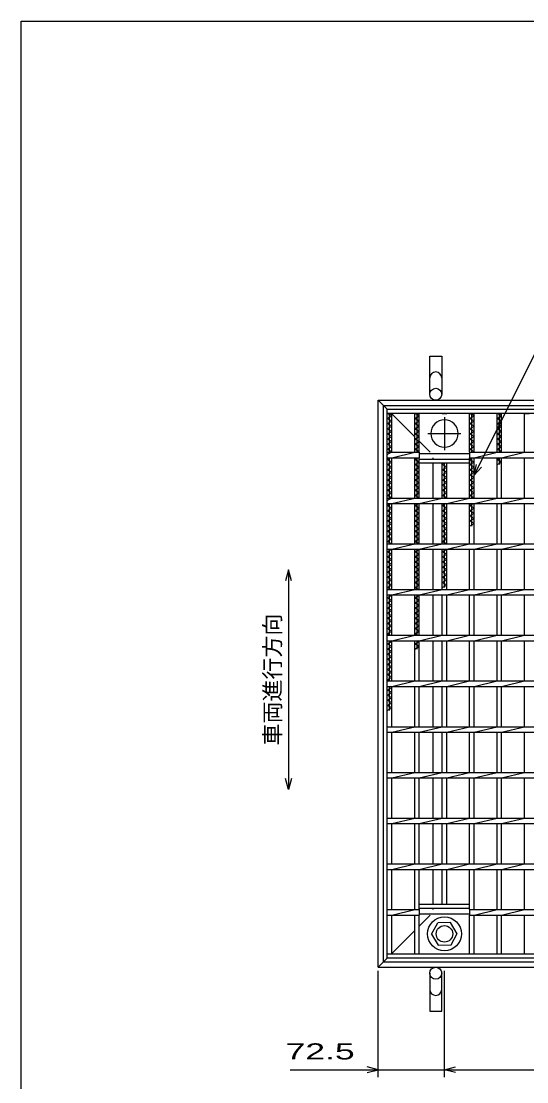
# Model space of a CAD drawing. Units: millimetres, scale not verified. Extents: x -1456 to 1385, y -1026 to 843.
# Drawn here: x -1383 to -830, y -317 to 843 of the extents above; entities that cross this region are included whole.
import ezdxf
from ezdxf.enums import TextEntityAlignment as Align

# ---------------------------------------------------------------- set-up
doc = ezdxf.new("R2010")
doc.units = ezdxf.units.MM
doc.header["$LTSCALE"] = 8
doc.linetypes.add('CHAIN', pattern=[18.5, 12, -1.5, 3.5, -1.5])
doc.linetypes.add('DASHED', pattern=[7.5, 6, -1.5])
for name, color, linetype, lineweight in [('0_2', 150, 'Continuous', 25), ('16', 3, 'Continuous', 25), ('19', 6, 'Continuous', 25), ('22', 4, 'Continuous', 25)]:
    doc.layers.add(name, color=color, linetype=linetype, lineweight=lineweight)
doc.styles.add('ベクトル', font='')
doc.styles.get('ベクトル').set_extended_font_data('ベクトル')

msp = doc.modelspace()

# ---------------------------------------------------------------- linework, layer by layer
at = {"layer": '0_2'}
for p, q in [((-1383.2, -917.2), (-1383.2, 842.8)), ((-1383.2, 842.8), (1384.8, 842.8))]:
    msp.add_line(p, q, dxfattribs=at)
at = {"layer": '16'}
for p, q in [((-983, 418.5), (-378, 418.5)), ((-983, 414), (-983, 418.5)), ((-378, 414), (-983, 414)), ((-983, -177), (-983, 414)), ((-983, 414), (-978, 414)), ((-978, 411.2), (-983, 414)), ((-983, 408.4), (-978, 411.2)), ((-978, 405.6), (-983, 408.4)), ((-980.5, 371.5), (-980.5, 414)), ((-978, 371.5), (-978, 414)), ((-953, 371.5), (-953, 414)), ((-953, 414), (-948, 414)), ((-948, 411.2), (-953, 414)), ((-953, 408.4), (-948, 411.2)), ((-948, 405.6), (-953, 408.4)), ((-950.5, 371.5), (-950.5, 414)), ((-948, 371.5), (-948, 414)), ((-923, 414), (-918, 414)), ((-893, 371.5), (-893, 414)), ((-893, 414), (-888, 414)), ((-888, 411.2), (-893, 414)), ((-893, 408.4), (-888, 411.2)), ((-888, 405.6), (-893, 408.4)), ((-890.5, 371.5), (-890.5, 414)), ((-888, 371.5), (-888, 414)), ((-863, 371.5), (-863, 414)), ((-863, 414), (-858, 414)), ((-858, 411.2), (-863, 414)), ((-863, 408.4), (-858, 411.2)), ((-858, 405.6), (-863, 408.4)), ((-860.5, 371.5), (-860.5, 414)), ((-858, 371.5), (-858, 414)), ((-833, 371.5), (-833, 414)), ((-833, 414), (-828, 414)), ((-983, 402.8), (-978, 405.6)), ((-978, 400), (-983, 402.8)), ((-983, 397.2), (-978, 400)), ((-978, 394.4), (-983, 397.2)), ((-983, 391.6), (-978, 394.4)), ((-953, 402.8), (-948, 405.6)), ((-948, 400), (-953, 402.8)), ((-953, 397.2), (-948, 400)), ((-948, 394.4), (-953, 397.2)), ((-953, 391.6), (-948, 394.4)), ((-893, 402.8), (-888, 405.6)), ((-888, 400), (-893, 402.8)), ((-893, 397.2), (-888, 400)), ((-888, 394.4), (-893, 397.2)), ((-893, 391.6), (-888, 394.4)), ((-863, 402.8), (-858, 405.6)), ((-858, 400), (-863, 402.8)), ((-863, 397.2), (-858, 400)), ((-858, 394.4), (-863, 397.2)), ((-863, 391.6), (-858, 394.4)), ((-978, 388.8), (-983, 391.6)), ((-983, 386), (-978, 388.8)), ((-978, 383.2), (-983, 386)), ((-983, 380.4), (-978, 383.2)), ((-948, 388.8), (-953, 391.6)), ((-953, 386), (-948, 388.8)), ((-948, 383.2), (-953, 386)), ((-953, 380.4), (-948, 383.2)), ((-888, 388.8), (-893, 391.6)), ((-893, 386), (-888, 388.8)), ((-888, 383.2), (-893, 386)), ((-893, 380.4), (-888, 383.2)), ((-858, 388.8), (-863, 391.6)), ((-863, 386), (-858, 388.8)), ((-858, 383.2), (-863, 386)), ((-863, 380.4), (-858, 383.2)), ((-978, 377.6), (-983, 380.4)), ((-983, 374.8), (-978, 377.6)), ((-978, 372), (-983, 374.8)), ((-983, 369.2), (-978, 372)), ((-983, 371.5), (-948, 371.5)), ((-983, 365.5), (-983, 371.5)), ((-978, 365.5), (-953, 371.5)), ((-948, 377.6), (-953, 380.4)), ((-953, 374.8), (-948, 377.6)), ((-948, 372), (-953, 374.8)), ((-948.893, 371.5), (-948, 372)), ((-948, 371.5), (-948, 365.5)), ((-888, 377.6), (-893, 380.4)), ((-893, 374.8), (-888, 377.6)), ((-888, 372), (-893, 374.8)), ((-893, 371.5), (-468, 371.5)), ((-893, 371.5), (-893, 365.5)), ((-888.893, 371.5), (-888, 372)), ((-888, 365.5), (-863, 371.5)), ((-858, 377.6), (-863, 380.4)), ((-863, 374.8), (-858, 377.6)), ((-858, 372), (-863, 374.8)), ((-858.893, 371.5), (-858, 372)), ((-858, 365.5), (-833, 371.5)), ((-983, 365.5), (-948, 365.5)), ((-983, 363.6), (-979.607, 365.5)), ((-978, 360.8), (-983, 363.6)), ((-983, 358), (-978, 360.8)), ((-980.5, 321.5), (-980.5, 365.5)), ((-978, 321.5), (-978, 365.5)), ((-953, 321.5), (-953, 365.5)), ((-953, 363.6), (-949.607, 365.5)), ((-948, 360.8), (-953, 363.6)), ((-953, 358), (-948, 360.8)), ((-950.5, 321.5), (-950.5, 365.5)), ((-948, 370), (-893, 370)), ((-948, 321.5), (-948, 365.5)), ((-948, 364), (-893, 364)), ((-948, 359.5), (-948, 364)), ((-893, 359.5), (-948, 359.5)), ((-923, 321.5), (-923, 359.5)), ((-923, 358), (-920.321, 359.5)), ((-920.5, 321.5), (-920.5, 359.5)), ((-918, 321.5), (-918, 359.5)), ((-893, 365.5), (-468, 365.5)), ((-893, 321.5), (-893, 365.5)), ((-893, 363.6), (-889.607, 365.5)), ((-893, 364), (-893, 359.5)), ((-888, 360.8), (-893, 363.6)), ((-893, 358), (-888, 360.8)), ((-890.5, 321.5), (-890.5, 365.5)), ((-888, 321.5), (-888, 365.5)), ((-863, 321.5), (-863, 365.5)), ((-863, 363.6), (-859.607, 365.5)), ((-858, 360.8), (-863, 363.6)), ((-863, 358), (-858, 360.8)), ((-860.5, 358), (-860.5, 365.5)), ((-858, 321.5), (-858, 365.5)), ((-833, 321.5), (-833, 365.5)), ((-978, 355.2), (-983, 358)), ((-983, 352.4), (-978, 355.2)), ((-978, 349.6), (-983, 352.4)), ((-983, 346.8), (-978, 349.6)), ((-948, 355.2), (-953, 358)), ((-953, 352.4), (-948, 355.2)), ((-948, 349.6), (-953, 352.4)), ((-953, 346.8), (-948, 349.6)), ((-918, 355.2), (-923, 358)), ((-923, 352.4), (-918, 355.2)), ((-918, 349.6), (-923, 352.4)), ((-923, 346.8), (-918, 349.6)), ((-888, 355.2), (-893, 358)), ((-893, 352.4), (-888, 355.2)), ((-888, 349.6), (-893, 352.4)), ((-893, 346.8), (-888, 349.6)), ((-978, 344), (-983, 346.8)), ((-983, 341.2), (-978, 344)), ((-978, 338.4), (-983, 341.2)), ((-983, 335.6), (-978, 338.4)), ((-948, 344), (-953, 346.8)), ((-953, 341.2), (-948, 344)), ((-948, 338.4), (-953, 341.2)), ((-953, 335.6), (-948, 338.4)), ((-918, 344), (-923, 346.8)), ((-923, 341.2), (-918, 344)), ((-918, 338.4), (-923, 341.2)), ((-923, 335.6), (-918, 338.4)), ((-888, 344), (-893, 346.8)), ((-893, 341.2), (-888, 344)), ((-888, 338.4), (-893, 341.2)), ((-893, 335.6), (-888, 338.4)), ((-978, 332.8), (-983, 335.6)), ((-983, 330), (-978, 332.8)), ((-978, 327.2), (-983, 330)), ((-983, 324.4), (-978, 327.2)), ((-948, 332.8), (-953, 335.6)), ((-953, 330), (-948, 332.8)), ((-948, 327.2), (-953, 330)), ((-953, 324.4), (-948, 327.2)), ((-918, 332.8), (-923, 335.6)), ((-923, 330), (-918, 332.8)), ((-918, 327.2), (-923, 330)), ((-923, 324.4), (-918, 327.2)), ((-888, 332.8), (-893, 335.6)), ((-893, 330), (-888, 332.8)), ((-888, 327.2), (-893, 330)), ((-893, 324.4), (-888, 327.2)), ((-978, 321.6), (-983, 324.4)), ((-983, 318.8), (-978, 321.6)), ((-983, 321.5), (-378, 321.5)), ((-983, 315.5), (-983, 321.5)), ((-983, 315.5), (-378, 315.5)), ((-983, 313.2), (-978.893, 315.5)), ((-978, 310.4), (-983, 313.2)), ((-980.5, 271.5), (-980.5, 315.5)), ((-978, 315.5), (-953, 321.5)), ((-978, 271.5), (-978, 315.5)), ((-948, 321.6), (-953, 324.4)), ((-953, 271.5), (-953, 315.5)), ((-953, 313.2), (-948.893, 315.5)), ((-948, 310.4), (-953, 313.2)), ((-950.5, 271.5), (-950.5, 315.5)), ((-948.179, 321.5), (-948, 321.6)), ((-948, 315.5), (-923, 321.5)), ((-948, 271.5), (-948, 315.5)), ((-918, 321.6), (-923, 324.4)), ((-923, 271.5), (-923, 315.5)), ((-923, 313.2), (-918.893, 315.5)), ((-918, 310.4), (-923, 313.2)), ((-920.5, 271.5), (-920.5, 315.5)), ((-918.179, 321.5), (-918, 321.6)), ((-918, 315.5), (-893, 321.5)), ((-918, 271.5), (-918, 315.5)), ((-888, 321.6), (-893, 324.4)), ((-893, 271.5), (-893, 315.5)), ((-893, 313.2), (-888.893, 315.5)), ((-888, 310.4), (-893, 313.2)), ((-890.5, 290.8), (-890.5, 315.5)), ((-888.179, 321.5), (-888, 321.6)), ((-888, 315.5), (-863, 321.5)), ((-888, 271.5), (-888, 315.5)), ((-863, 271.5), (-863, 315.5)), ((-858, 315.5), (-833, 321.5)), ((-858, 271.5), (-858, 315.5)), ((-833, 271.5), (-833, 315.5)), ((-983, 307.6), (-978, 310.4)), ((-978, 304.8), (-983, 307.6)), ((-983, 302), (-978, 304.8)), ((-978, 299.2), (-983, 302)), ((-953, 307.6), (-948, 310.4)), ((-948, 304.8), (-953, 307.6)), ((-953, 302), (-948, 304.8)), ((-948, 299.2), (-953, 302)), ((-923, 307.6), (-918, 310.4)), ((-918, 304.8), (-923, 307.6)), ((-923, 302), (-918, 304.8)), ((-918, 299.2), (-923, 302)), ((-893, 307.6), (-888, 310.4)), ((-888, 304.8), (-893, 307.6)), ((-893, 302), (-888, 304.8)), ((-888, 299.2), (-893, 302)), ((-983, 296.4), (-978, 299.2)), ((-978, 293.6), (-983, 296.4)), ((-983, 290.8), (-978, 293.6)), ((-978, 288), (-983, 290.8)), ((-953, 296.4), (-948, 299.2)), ((-948, 293.6), (-953, 296.4)), ((-953, 290.8), (-948, 293.6)), ((-948, 288), (-953, 290.8)), ((-923, 296.4), (-918, 299.2)), ((-918, 293.6), (-923, 296.4)), ((-923, 290.8), (-918, 293.6)), ((-918, 288), (-923, 290.8)), ((-893, 296.4), (-888, 299.2)), ((-888, 293.6), (-893, 296.4)), ((-893, 290.8), (-888, 293.6)), ((-983, 285.2), (-978, 288)), ((-978, 282.4), (-983, 285.2)), ((-983, 279.6), (-978, 282.4)), ((-978, 276.8), (-983, 279.6)), ((-953, 285.2), (-948, 288)), ((-948, 282.4), (-953, 285.2)), ((-953, 279.6), (-948, 282.4)), ((-948, 276.8), (-953, 279.6)), ((-923, 285.2), (-918, 288)), ((-918, 282.4), (-923, 285.2)), ((-923, 279.6), (-918, 282.4)), ((-918, 276.8), (-923, 279.6)), ((-983, 274), (-978, 276.8)), ((-978.536, 271.5), (-983, 274)), ((-983, 271.5), (-378, 271.5)), ((-983, 265.5), (-983, 271.5)), ((-978, 265.5), (-953, 271.5)), ((-953, 274), (-948, 276.8)), ((-948.536, 271.5), (-953, 274)), ((-948, 265.5), (-923, 271.5)), ((-923, 274), (-918, 276.8)), ((-918.536, 271.5), (-923, 274)), ((-918, 265.5), (-893, 271.5)), ((-888, 265.5), (-863, 271.5)), ((-858, 265.5), (-833, 271.5)), ((-983, 265.5), (-378, 265.5)), ((-983, 262.8), (-978.179, 265.5)), ((-978, 260), (-983, 262.8)), ((-983, 257.2), (-978, 260)), ((-978, 254.4), (-983, 257.2)), ((-980.5, 221.5), (-980.5, 265.5)), ((-978, 221.5), (-978, 265.5)), ((-953, 221.5), (-953, 265.5)), ((-953, 262.8), (-948.179, 265.5)), ((-948, 260), (-953, 262.8)), ((-953, 257.2), (-948, 260)), ((-948, 254.4), (-953, 257.2)), ((-950.5, 221.5), (-950.5, 265.5)), ((-948, 221.5), (-948, 265.5)), ((-923, 221.5), (-923, 265.5)), ((-923, 262.8), (-918.179, 265.5)), ((-918, 260), (-923, 262.8)), ((-923, 257.2), (-918, 260)), ((-918, 254.4), (-923, 257.2)), ((-920.5, 223.6), (-920.5, 265.5)), ((-918, 221.5), (-918, 265.5)), ((-893, 221.5), (-893, 265.5)), ((-888, 221.5), (-888, 265.5)), ((-863, 221.5), (-863, 265.5)), ((-858, 221.5), (-858, 265.5)), ((-833, 221.5), (-833, 265.5)), ((-983, 251.6), (-978, 254.4)), ((-978, 248.8), (-983, 251.6)), ((-983, 246), (-978, 248.8)), ((-978, 243.2), (-983, 246)), ((-953, 251.6), (-948, 254.4)), ((-948, 248.8), (-953, 251.6)), ((-953, 246), (-948, 248.8)), ((-948, 243.2), (-953, 246)), ((-923, 251.6), (-918, 254.4)), ((-918, 248.8), (-923, 251.6)), ((-923, 246), (-918, 248.8)), ((-918, 243.2), (-923, 246)), ((-983, 240.4), (-978, 243.2)), ((-978, 237.6), (-983, 240.4)), ((-983, 234.8), (-978, 237.6)), ((-978, 232), (-983, 234.8)), ((-983, 229.2), (-978, 232)), ((-953, 240.4), (-948, 243.2)), ((-948, 237.6), (-953, 240.4)), ((-953, 234.8), (-948, 237.6)), ((-948, 232), (-953, 234.8)), ((-953, 229.2), (-948, 232)), ((-923, 240.4), (-918, 243.2)), ((-918, 237.6), (-923, 240.4)), ((-923, 234.8), (-918, 237.6)), ((-918, 232), (-923, 234.8)), ((-923, 229.2), (-918, 232)), ((-978, 226.4), (-983, 229.2)), ((-983, 223.6), (-978, 226.4)), ((-979.25, 221.5), (-983, 223.6)), ((-983, 221.5), (-378, 221.5)), ((-983, 215.5), (-983, 221.5)), ((-978, 215.5), (-953, 221.5)), ((-948, 226.4), (-953, 229.2)), ((-953, 223.6), (-948, 226.4)), ((-949.25, 221.5), (-953, 223.6)), ((-948, 215.5), (-923, 221.5)), ((-918, 226.4), (-923, 229.2)), ((-923, 223.6), (-918, 226.4)), ((-918, 215.5), (-893, 221.5)), ((-888, 215.5), (-863, 221.5)), ((-858, 215.5), (-833, 221.5)), ((-983, 215.5), (-378, 215.5)), ((-983, 212.4), (-978, 215.2)), ((-978, 209.6), (-983, 212.4)), ((-983, 206.8), (-978, 209.6)), ((-980.5, 171.5), (-980.5, 215.5)), ((-978, 215.2), (-978.536, 215.5)), ((-978, 171.5), (-978, 215.5)), ((-953, 171.5), (-953, 215.5)), ((-953, 212.4), (-948, 215.2)), ((-948, 209.6), (-953, 212.4)), ((-953, 206.8), (-948, 209.6)), ((-950.5, 171.5), (-950.5, 215.5)), ((-948, 215.2), (-948.536, 215.5)), ((-948, 171.5), (-948, 215.5)), ((-923, 171.5), (-923, 215.5)), ((-918, 171.5), (-918, 215.5)), ((-893, 171.5), (-893, 215.5)), ((-888, 171.5), (-888, 215.5)), ((-863, 171.5), (-863, 215.5)), ((-858, 171.5), (-858, 215.5)), ((-833, 171.5), (-833, 215.5)), ((-978, 204), (-983, 206.8)), ((-983, 201.2), (-978, 204)), ((-978, 198.4), (-983, 201.2)), ((-983, 195.6), (-978, 198.4)), ((-948, 204), (-953, 206.8)), ((-953, 201.2), (-948, 204)), ((-948, 198.4), (-953, 201.2)), ((-953, 195.6), (-948, 198.4)), ((-978, 192.8), (-983, 195.6)), ((-983, 190), (-978, 192.8)), ((-978, 187.2), (-983, 190)), ((-983, 184.4), (-978, 187.2)), ((-948, 192.8), (-953, 195.6)), ((-953, 190), (-948, 192.8)), ((-948, 187.2), (-953, 190)), ((-953, 184.4), (-948, 187.2)), ((-978, 181.6), (-983, 184.4)), ((-983, 178.8), (-978, 181.6)), ((-978, 176), (-983, 178.8)), ((-983, 173.2), (-978, 176)), ((-948, 181.6), (-953, 184.4)), ((-953, 178.8), (-948, 181.6)), ((-948, 176), (-953, 178.8)), ((-953, 173.2), (-948, 176)), ((-979.964, 171.5), (-983, 173.2)), ((-983, 171.5), (-378, 171.5)), ((-983, 165.5), (-983, 171.5)), ((-983, 165.5), (-378, 165.5)), ((-983, 162), (-978, 164.8)), ((-980.5, 121.5), (-980.5, 165.5)), ((-978, 164.8), (-979.25, 165.5)), ((-978, 165.5), (-953, 171.5)), ((-978, 121.5), (-978, 165.5)), ((-949.964, 171.5), (-953, 173.2)), ((-953, 121.5), (-953, 165.5)), ((-953, 162), (-948, 164.8)), ((-950.5, 156.4), (-950.5, 165.5)), ((-948, 164.8), (-949.25, 165.5)), ((-948, 165.5), (-923, 171.5)), ((-948, 121.5), (-948, 165.5)), ((-923, 121.5), (-923, 165.5)), ((-918, 165.5), (-893, 171.5)), ((-918, 121.5), (-918, 165.5)), ((-893, 121.5), (-893, 165.5)), ((-888, 165.5), (-863, 171.5)), ((-888, 121.5), (-888, 165.5)), ((-863, 121.5), (-863, 165.5)), ((-858, 165.5), (-833, 171.5)), ((-858, 121.5), (-858, 165.5)), ((-833, 121.5), (-833, 165.5)), ((-978, 159.2), (-983, 162)), ((-983, 156.4), (-978, 159.2)), ((-978, 153.6), (-983, 156.4)), ((-983, 150.8), (-978, 153.6)), ((-978, 148), (-983, 150.8)), ((-948, 159.2), (-953, 162)), ((-953, 156.4), (-948, 159.2)), ((-983, 145.2), (-978, 148)), ((-978, 142.4), (-983, 145.2)), ((-983, 139.6), (-978, 142.4)), ((-978, 136.8), (-983, 139.6)), ((-983, 134), (-978, 136.8)), ((-978, 131.2), (-983, 134)), ((-983, 128.4), (-978, 131.2)), ((-978, 125.6), (-983, 128.4)), ((-983, 122.8), (-978, 125.6)), ((-980.679, 121.5), (-983, 122.8)), ((-983, 121.5), (-378, 121.5)), ((-983, 115.5), (-983, 121.5)), ((-978, 115.5), (-953, 121.5)), ((-948, 115.5), (-923, 121.5)), ((-918, 115.5), (-893, 121.5)), ((-888, 115.5), (-863, 121.5)), ((-858, 115.5), (-833, 121.5)), ((-983, 115.5), (-378, 115.5)), ((-983, 111.6), (-978, 114.4)), ((-978, 108.8), (-983, 111.6)), ((-983, 106), (-978, 108.8)), ((-978, 103.2), (-983, 106)), ((-980.5, 89.2), (-980.5, 115.5)), ((-978, 114.4), (-979.964, 115.5)), ((-978, 71.5), (-978, 115.5)), ((-953, 71.5), (-953, 115.5)), ((-948, 71.5), (-948, 115.5)), ((-923, 71.5), (-923, 115.5)), ((-918, 71.5), (-918, 115.5)), ((-893, 71.5), (-893, 115.5)), ((-888, 71.5), (-888, 115.5)), ((-863, 71.5), (-863, 115.5)), ((-858, 71.5), (-858, 115.5)), ((-833, 71.5), (-833, 115.5)), ((-983, 100.4), (-978, 103.2)), ((-978, 97.6), (-983, 100.4)), ((-983, 94.8), (-978, 97.6)), ((-978, 92), (-983, 94.8)), ((-983, 89.2), (-978, 92)), ((-983, 71.5), (-378, 71.5)), ((-983, 65.5), (-983, 71.5)), ((-978, 65.5), (-953, 71.5)), ((-948, 65.5), (-923, 71.5)), ((-918, 65.5), (-893, 71.5)), ((-888, 65.5), (-863, 71.5)), ((-858, 65.5), (-833, 71.5)), ((-983, 65.5), (-378, 65.5)), ((-978, 21.5), (-978, 65.5)), ((-953, 21.5), (-953, 65.5)), ((-948, 21.5), (-948, 65.5)), ((-923, 21.5), (-923, 65.5)), ((-918, 21.5), (-918, 65.5)), ((-893, 21.5), (-893, 65.5)), ((-888, 21.5), (-888, 65.5)), ((-863, 21.5), (-863, 65.5)), ((-858, 21.5), (-858, 65.5)), ((-833, 21.5), (-833, 65.5)), ((-983, 21.5), (-378, 21.5)), ((-983, 15.5), (-983, 21.5)), ((-983, 15.5), (-378, 15.5)), ((-978, 15.5), (-953, 21.5)), ((-978, -28.5), (-978, 15.5)), ((-953, -28.5), (-953, 15.5)), ((-948, 15.5), (-923, 21.5)), ((-948, -28.5), (-948, 15.5)), ((-923, -28.5), (-923, 15.5)), ((-918, 15.5), (-893, 21.5)), ((-918, -28.5), (-918, 15.5)), ((-893, -28.5), (-893, 15.5)), ((-888, 15.5), (-863, 21.5)), ((-888, -28.5), (-888, 15.5)), ((-863, -28.5), (-863, 15.5)), ((-858, 15.5), (-833, 21.5)), ((-858, -28.5), (-858, 15.5)), ((-833, -28.5), (-833, 15.5)), ((-983, -28.5), (-378, -28.5)), ((-983, -34.5), (-983, -28.5)), ((-983, -34.5), (-378, -34.5)), ((-978, -34.5), (-953, -28.5)), ((-978, -78.5), (-978, -34.5)), ((-953, -78.5), (-953, -34.5)), ((-948, -34.5), (-923, -28.5)), ((-948, -78.5), (-948, -34.5)), ((-923, -78.5), (-923, -34.5)), ((-918, -34.5), (-893, -28.5)), ((-918, -78.5), (-918, -34.5)), ((-893, -78.5), (-893, -34.5)), ((-888, -34.5), (-863, -28.5)), ((-888, -78.5), (-888, -34.5)), ((-863, -78.5), (-863, -34.5)), ((-858, -34.5), (-833, -28.5)), ((-858, -78.5), (-858, -34.5)), ((-833, -78.5), (-833, -34.5)), ((-983, -78.5), (-378, -78.5)), ((-983, -84.5), (-983, -78.5)), ((-978, -84.5), (-953, -78.5)), ((-948, -84.5), (-923, -78.5)), ((-918, -84.5), (-893, -78.5)), ((-888, -84.5), (-863, -78.5)), ((-858, -84.5), (-833, -78.5)), ((-983, -84.5), (-378, -84.5)), ((-978, -128.5), (-978, -84.5)), ((-953, -128.5), (-953, -84.5)), ((-948, -128.5), (-948, -84.5)), ((-923, -122.5), (-923, -84.5)), ((-918, -122.5), (-918, -84.5)), ((-893, -128.5), (-893, -84.5)), ((-888, -128.5), (-888, -84.5)), ((-863, -128.5), (-863, -84.5)), ((-858, -128.5), (-858, -84.5)), ((-833, -128.5), (-833, -84.5)), ((-948, -122.5), (-893, -122.5)), ((-948, -127), (-948, -122.5)), ((-948, -127), (-893, -127)), ((-893, -127), (-893, -122.5)), ((-983, -128.5), (-948, -128.5)), ((-983, -134.5), (-983, -128.5)), ((-983, -134.5), (-948, -134.5)), ((-978, -134.5), (-953, -128.5)), ((-978, -177), (-978, -134.5)), ((-953, -177), (-953, -134.5)), ((-948, -128.5), (-948, -134.5)), ((-948, -133), (-893, -133)), ((-948, -177), (-948, -134.5)), ((-893, -128.5), (-468, -128.5)), ((-893, -128.5), (-893, -134.5)), ((-893, -134.5), (-468, -134.5)), ((-893, -177), (-893, -134.5)), ((-888, -134.5), (-863, -128.5)), ((-888, -177), (-888, -134.5)), ((-863, -177), (-863, -134.5)), ((-858, -134.5), (-833, -128.5)), ((-858, -177), (-858, -134.5)), ((-833, -177), (-833, -134.5)), ((-934.496, -155.342), (-927.794, -143.05)), ((-913.798, -142.708), (-927.794, -143.05)), ((-906.5, -155), (-913.798, -142.708)), ((-934.496, -155.342), (-927.202, -167.292)), ((-913.206, -166.95), (-906.504, -154.658)), ((-927.202, -167.292), (-913.206, -166.95)), ((-983, -177), (-378, -177)), ((-983, -181.5), (-983, -177)), ((-983, -177), (-978, -177)), ((-378, -181.5), (-983, -181.5)), ((-953, -177), (-948, -177)), ((-923, -177), (-918, -177)), ((-893, -177), (-888, -177)), ((-863, -177), (-858, -177)), ((-833, -177), (-828, -177))]:
    msp.add_line(p, q, dxfattribs=at)
at = {"layer": '16', "linetype": 'CHAIN'}
for p, q in [((-920.5, 410), (-920.5, 374)), ((-938.5, 392), (-902.5, 392))]:
    msp.add_line(p, q, dxfattribs=at)
at = {"layer": '16'}
for radius in [18.5, 9]:
    msp.add_circle((-920.5, -155), radius, dxfattribs=at)
for start, end in [(90, 270), (270, 90)]:
    msp.add_arc((-920.5, 392), 15, start, end, dxfattribs=at)
at = {"layer": '19'}
for p, q in [((-936.5, 435), (-936.5, 476.62)), ((-936.5, 476.62), (-923.5, 476.62)), ((-923.5, 476.62), (-923.5, 435)), ((-993, 428.5), (-368, 428.5)), ((-993, -191.5), (-993, 428.5)), ((-987, 422.5), (-374, 422.5)), ((-987, -185.5), (-987, 422.5)), ((-933, 321.5), (-933, 359.5)), ((-933, 271.5), (-933, 315.5)), ((-933, 221.5), (-933, 265.5)), ((-933, 171.5), (-933, 215.5)), ((-933, 121.5), (-933, 165.5)), ((-933, 71.5), (-933, 115.5)), ((-933, 21.5), (-933, 65.5)), ((-933, -28.5), (-933, 15.5)), ((-933, -78.5), (-933, -34.5)), ((-933, -122.5), (-933, -84.5)), ((-987, -185.5), (-374, -185.5)), ((-993, -191.5), (-368, -191.5)), ((-936.5, -198), (-936.5, -239.62)), ((-923.5, -239.62), (-923.5, -198)), ((-936.5, -239.62), (-923.5, -239.62))]:
    msp.add_line(p, q, dxfattribs=at)
at = {"layer": '19', "linetype": 'DASHED'}
for p, q in [((-983, 418.5), (-993, 428.5)), ((-953, 388.5), (-978, 413.5)), ((-936, 371.5), (-948, 383.5)), ((-933, 364), (-933, 365.5)), ((-933, -128.5), (-933, -127)), ((-948, -146.5), (-936, -134.5)), ((-978, -176.5), (-953, -151.5)), ((-993, -191.5), (-983, -181.5))]:
    msp.add_line(p, q, dxfattribs=at)
at = {"layer": '19'}
for centre in [(-930, 435), (-930, -198)]:
    msp.add_circle(centre, 6.5, dxfattribs=at)
for centre, start, end in [((-930, 452.84), 0, 180), ((-930, -215.84), 180, 0)]:
    msp.add_arc(centre, 6.5, start, end, dxfattribs=at)
at = {"layer": '22'}
for p, q in [((-888, 346.5), (-735.75, 651)), ((-888, 346.5), (-885.6, 358.18)), ((-888, 346.5), (-880, 355.3)), ((-1091, 243), (-1094.2, 231)), ((-1087.8, 231), (-1091, 243)), ((-1091, 243), (-1091, 3)), ((-1091, 3), (-1094.2, 15)), ((-1087.8, 15), (-1091, 3)), ((-993, -311.5), (-993, -195.5)), ((-920.5, -311.5), (-920.5, -195.5)), ((-993, -303.5), (-1005, -300.3)), ((-920.5, -303.5), (-908.5, -300.3)), ((-1089, -303.5), (-993, -303.5)), ((-1005, -306.7), (-993, -303.5)), ((-993, -303.5), (-920.5, -303.5)), ((-908.5, -306.7), (-920.5, -303.5)), ((-920.5, -303.5), (-440.5, -303.5))]:
    msp.add_line(p, q, dxfattribs=at)

# ---------------------------------------------------------------- texts
at = {"layer": '22', "color": 2, "style": 'ベクトル'}
msp.add_text('車両進行方向', height=17.6, rotation=90, dxfattribs=at).set_placement((-1108.6, 51), align=Align.MIDDLE_LEFT)
at = {"layer": '22', "color": 2, "style": 'ベクトル', "width": 1.65}
msp.add_text(' 72.5 ', height=17.6, dxfattribs=at).set_placement((-1105, -283.5), align=Align.MIDDLE_LEFT)

doc.saveas('drawing.dxf')
